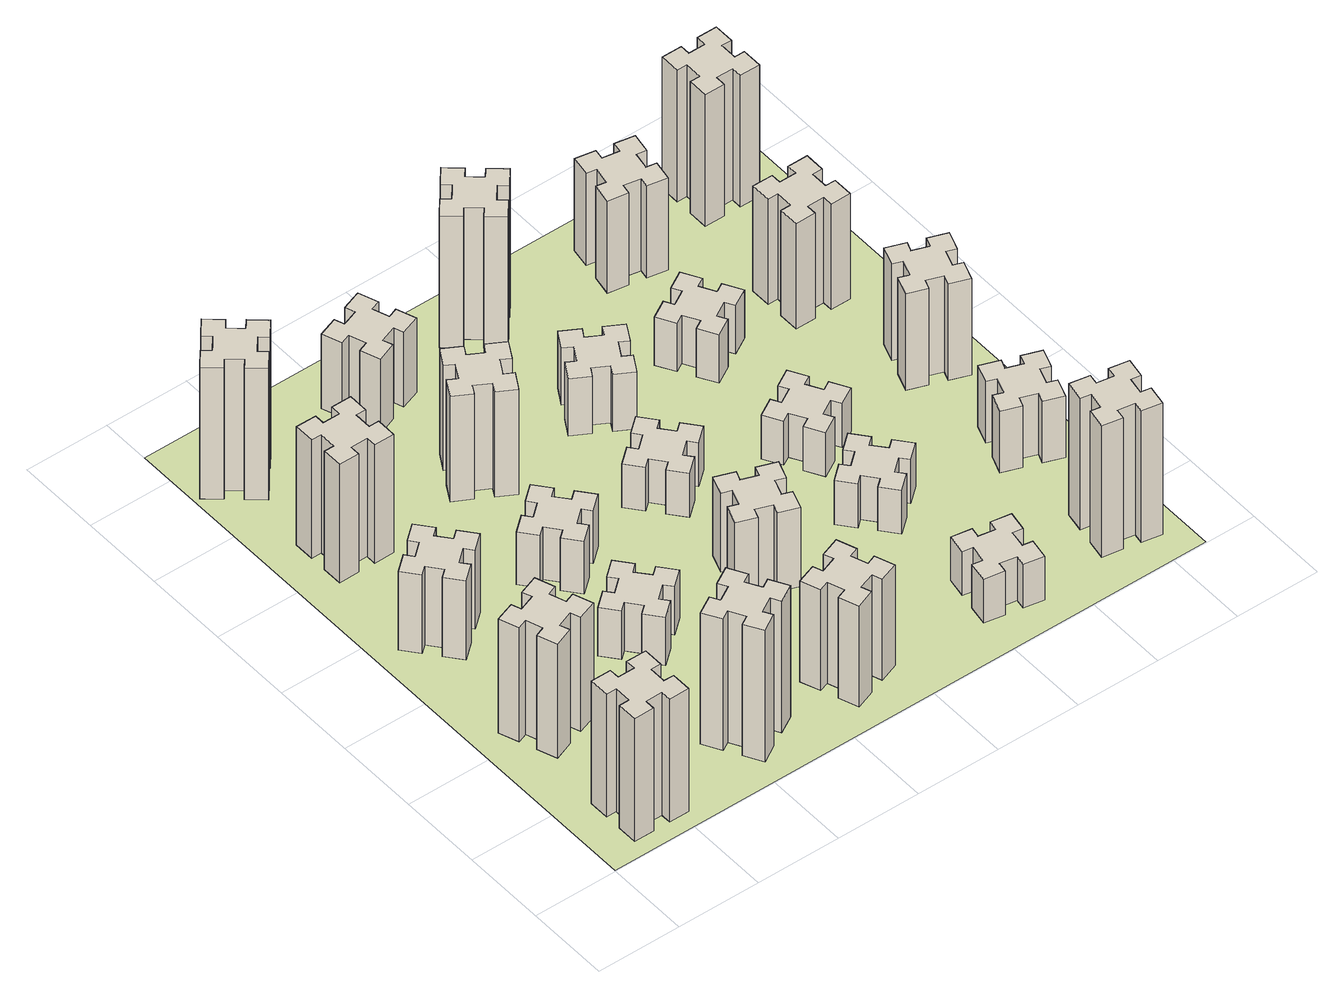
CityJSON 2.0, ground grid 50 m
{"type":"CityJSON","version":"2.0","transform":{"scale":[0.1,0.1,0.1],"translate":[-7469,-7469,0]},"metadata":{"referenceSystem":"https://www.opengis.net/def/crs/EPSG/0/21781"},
"CityObjects":{
"building1":{"type":"Building","attributes":{"class":"1000","function":"1000","usage":"1000","yearOfConstruction":2016,"roofType":"1000","measuredHeight":84,"storeysAboveGround":30,"storeysBelowGround":0},"geometry":[{"type":"Solid","lod":"1","boundaries":[[[[0,1,2,3,4,5,6,7,8,9,10,11,12,13,14,15,16,17,18,19]],[[17,16,20,21]],[[16,15,22,20]],[[15,14,23,22]],[[14,13,24,23]],[[13,12,25,24]],[[12,11,26,25]],[[11,10,27,26]],[[10,9,28,27]],[[9,8,29,28]],[[8,7,30,29]],[[7,6,31,30]],[[6,5,32,31]],[[5,4,33,32]],[[4,3,34,33]],[[3,2,35,34]],[[2,1,36,35]],[[1,0,37,36]],[[0,19,38,37]],[[19,18,39,38]],[[18,17,21,39]],[[24,25,26,27,28,29,30,31,32,33,34,35,36,37,38,39,21,20,22,23]]]]}]},
"building2":{"type":"Building","attributes":{"class":"1000","function":"1000","usage":"1000","yearOfConstruction":2016,"roofType":"1000","measuredHeight":78,"storeysAboveGround":30,"storeysBelowGround":0},"geometry":[{"type":"Solid","lod":"1","boundaries":[[[[40,41,42,43,44,45,46,47,48,49,50,51,52,53,54,55,56,57,58,59]],[[57,56,60,61]],[[56,55,62,60]],[[55,54,63,62]],[[54,53,64,63]],[[53,52,65,64]],[[52,51,66,65]],[[51,50,67,66]],[[50,49,68,67]],[[49,48,69,68]],[[48,47,70,69]],[[47,46,71,70]],[[46,45,72,71]],[[45,44,73,72]],[[44,43,74,73]],[[43,42,75,74]],[[42,41,76,75]],[[41,40,77,76]],[[40,59,78,77]],[[59,58,79,78]],[[58,57,61,79]],[[64,65,66,67,68,69,70,71,72,73,74,75,76,77,78,79,61,60,62,63]]]]}]},
"building3":{"type":"Building","attributes":{"class":"1000","function":"1000","usage":"1000","yearOfConstruction":2016,"roofType":"1000","measuredHeight":54,"storeysAboveGround":30,"storeysBelowGround":0},"geometry":[{"type":"Solid","lod":"1","boundaries":[[[[80,81,82,83,84,85,86,87,88,89,90,91,92,93,94,95,96,97,98,99]],[[97,96,100,101]],[[96,95,102,100]],[[95,94,103,102]],[[94,93,104,103]],[[93,92,105,104]],[[92,91,106,105]],[[91,90,107,106]],[[90,89,108,107]],[[89,88,109,108]],[[88,87,110,109]],[[87,86,111,110]],[[86,85,112,111]],[[85,84,113,112]],[[84,83,114,113]],[[83,82,115,114]],[[82,81,116,115]],[[81,80,117,116]],[[80,99,118,117]],[[99,98,119,118]],[[98,97,101,119]],[[104,105,106,107,108,109,110,111,112,113,114,115,116,117,118,119,101,100,102,103]]]]}]},
"building4":{"type":"Building","attributes":{"class":"1000","function":"1000","usage":"1000","yearOfConstruction":2016,"roofType":"1000","measuredHeight":81,"storeysAboveGround":30,"storeysBelowGround":0},"geometry":[{"type":"Solid","lod":"1","boundaries":[[[[120,121,122,123,124,125,126,127,128,129,130,131,132,133,134,135,136,137,138,139]],[[137,136,140,141]],[[136,135,142,140]],[[135,134,143,142]],[[134,133,144,143]],[[133,132,145,144]],[[132,131,146,145]],[[131,130,147,146]],[[130,129,148,147]],[[129,128,149,148]],[[128,127,150,149]],[[127,126,151,150]],[[126,125,152,151]],[[125,124,153,152]],[[124,123,154,153]],[[123,122,155,154]],[[122,121,156,155]],[[121,120,157,156]],[[120,139,158,157]],[[139,138,159,158]],[[138,137,141,159]],[[144,145,146,147,148,149,150,151,152,153,154,155,156,157,158,159,141,140,142,143]]]]}]},
"building5":{"type":"Building","attributes":{"class":"1000","function":"1000","usage":"1000","yearOfConstruction":2016,"roofType":"1000","measuredHeight":90,"storeysAboveGround":30,"storeysBelowGround":0},"geometry":[{"type":"Solid","lod":"1","boundaries":[[[[160,161,162,163,164,165,166,167,168,169,170,171,172,173,174,175,176,177,178,179]],[[177,176,180,181]],[[176,175,182,180]],[[175,174,183,182]],[[174,173,184,183]],[[173,172,185,184]],[[172,171,186,185]],[[171,170,187,186]],[[170,169,188,187]],[[169,168,189,188]],[[168,167,190,189]],[[167,166,191,190]],[[166,165,192,191]],[[165,164,193,192]],[[164,163,194,193]],[[163,162,195,194]],[[162,161,196,195]],[[161,160,197,196]],[[160,179,198,197]],[[179,178,199,198]],[[178,177,181,199]],[[184,185,186,187,188,189,190,191,192,193,194,195,196,197,198,199,181,180,182,183]]]]}]},
"building6":{"type":"Building","attributes":{"class":"1000","function":"1000","usage":"1000","yearOfConstruction":2016,"roofType":"1000","measuredHeight":90,"storeysAboveGround":30,"storeysBelowGround":0},"geometry":[{"type":"Solid","lod":"1","boundaries":[[[[200,201,202,203,204,205,206,207,208,209,210,211,212,213,214,215,216,217,218,219]],[[217,216,220,221]],[[216,215,222,220]],[[215,214,223,222]],[[214,213,224,223]],[[213,212,225,224]],[[212,211,226,225]],[[211,210,227,226]],[[210,209,228,227]],[[209,208,229,228]],[[208,207,230,229]],[[207,206,231,230]],[[206,205,232,231]],[[205,204,233,232]],[[204,203,234,233]],[[203,202,235,234]],[[202,201,236,235]],[[201,200,237,236]],[[200,219,238,237]],[[219,218,239,238]],[[218,217,221,239]],[[224,225,226,227,228,229,230,231,232,233,234,235,236,237,238,239,221,220,222,223]]]]}]},
"building7":{"type":"Building","attributes":{"class":"1000","function":"1000","usage":"1000","yearOfConstruction":2016,"roofType":"1000","measuredHeight":33,"storeysAboveGround":30,"storeysBelowGround":0},"geometry":[{"type":"Solid","lod":"1","boundaries":[[[[240,241,242,243,244,245,246,247,248,249,250,251,252,253,254,255,256,257,258,259]],[[257,256,260,261]],[[256,255,262,260]],[[255,254,263,262]],[[254,253,264,263]],[[253,252,265,264]],[[252,251,266,265]],[[251,250,267,266]],[[250,249,268,267]],[[249,248,269,268]],[[248,247,270,269]],[[247,246,271,270]],[[246,245,272,271]],[[245,244,273,272]],[[244,243,274,273]],[[243,242,275,274]],[[242,241,276,275]],[[241,240,277,276]],[[240,259,278,277]],[[259,258,279,278]],[[258,257,261,279]],[[264,265,266,267,268,269,270,271,272,273,274,275,276,277,278,279,261,260,262,263]]]]}]},
"building8":{"type":"Building","attributes":{"class":"1000","function":"1000","usage":"1000","yearOfConstruction":2016,"roofType":"1000","measuredHeight":36,"storeysAboveGround":30,"storeysBelowGround":0},"geometry":[{"type":"Solid","lod":"1","boundaries":[[[[280,281,282,283,284,285,286,287,288,289,290,291,292,293,294,295,296,297,298,299]],[[297,296,300,301]],[[296,295,302,300]],[[295,294,303,302]],[[294,293,304,303]],[[293,292,305,304]],[[292,291,306,305]],[[291,290,307,306]],[[290,289,308,307]],[[289,288,309,308]],[[288,287,310,309]],[[287,286,311,310]],[[286,285,312,311]],[[285,284,313,312]],[[284,283,314,313]],[[283,282,315,314]],[[282,281,316,315]],[[281,280,317,316]],[[280,299,318,317]],[[299,298,319,318]],[[298,297,301,319]],[[304,305,306,307,308,309,310,311,312,313,314,315,316,317,318,319,301,300,302,303]]]]}]},
"building9":{"type":"Building","attributes":{"class":"1000","function":"1000","usage":"1000","yearOfConstruction":2016,"roofType":"1000","measuredHeight":69,"storeysAboveGround":30,"storeysBelowGround":0},"geometry":[{"type":"Solid","lod":"1","boundaries":[[[[320,321,322,323,324,325,326,327,328,329,330,331,332,333,334,335,336,337,338,339]],[[337,336,340,341]],[[336,335,342,340]],[[335,334,343,342]],[[334,333,344,343]],[[333,332,345,344]],[[332,331,346,345]],[[331,330,347,346]],[[330,329,348,347]],[[329,328,349,348]],[[328,327,350,349]],[[327,326,351,350]],[[326,325,352,351]],[[325,324,353,352]],[[324,323,354,353]],[[323,322,355,354]],[[322,321,356,355]],[[321,320,357,356]],[[320,339,358,357]],[[339,338,359,358]],[[338,337,341,359]],[[344,345,346,347,348,349,350,351,352,353,354,355,356,357,358,359,341,340,342,343]]]]}]},
"building10":{"type":"Building","attributes":{"class":"1000","function":"1000","usage":"1000","yearOfConstruction":2016,"roofType":"1000","measuredHeight":72,"storeysAboveGround":30,"storeysBelowGround":0},"geometry":[{"type":"Solid","lod":"1","boundaries":[[[[360,361,362,363,364,365,366,367,368,369,370,371,372,373,374,375,376,377,378,379]],[[377,376,380,381]],[[376,375,382,380]],[[375,374,383,382]],[[374,373,384,383]],[[373,372,385,384]],[[372,371,386,385]],[[371,370,387,386]],[[370,369,388,387]],[[369,368,389,388]],[[368,367,390,389]],[[367,366,391,390]],[[366,365,392,391]],[[365,364,393,392]],[[364,363,394,393]],[[363,362,395,394]],[[362,361,396,395]],[[361,360,397,396]],[[360,379,398,397]],[[379,378,399,398]],[[378,377,381,399]],[[384,385,386,387,388,389,390,391,392,393,394,395,396,397,398,399,381,380,382,383]]]]}]},
"building11":{"type":"Building","attributes":{"class":"1000","function":"1000","usage":"1000","yearOfConstruction":2016,"roofType":"1000","measuredHeight":51,"storeysAboveGround":30,"storeysBelowGround":0},"geometry":[{"type":"Solid","lod":"1","boundaries":[[[[400,401,402,403,404,405,406,407,408,409,410,411,412,413,414,415,416,417,418,419]],[[417,416,420,421]],[[416,415,422,420]],[[415,414,423,422]],[[414,413,424,423]],[[413,412,425,424]],[[412,411,426,425]],[[411,410,427,426]],[[410,409,428,427]],[[409,408,429,428]],[[408,407,430,429]],[[407,406,431,430]],[[406,405,432,431]],[[405,404,433,432]],[[404,403,434,433]],[[403,402,435,434]],[[402,401,436,435]],[[401,400,437,436]],[[400,419,438,437]],[[419,418,439,438]],[[418,417,421,439]],[[424,425,426,427,428,429,430,431,432,433,434,435,436,437,438,439,421,420,422,423]]]]}]},
"building12":{"type":"Building","attributes":{"class":"1000","function":"1000","usage":"1000","yearOfConstruction":2016,"roofType":"1000","measuredHeight":54,"storeysAboveGround":30,"storeysBelowGround":0},"geometry":[{"type":"Solid","lod":"1","boundaries":[[[[440,441,442,443,444,445,446,447,448,449,450,451,452,453,454,455,456,457,458,459]],[[457,456,460,461]],[[456,455,462,460]],[[455,454,463,462]],[[454,453,464,463]],[[453,452,465,464]],[[452,451,466,465]],[[451,450,467,466]],[[450,449,468,467]],[[449,448,469,468]],[[448,447,470,469]],[[447,446,471,470]],[[446,445,472,471]],[[445,444,473,472]],[[444,443,474,473]],[[443,442,475,474]],[[442,441,476,475]],[[441,440,477,476]],[[440,459,478,477]],[[459,458,479,478]],[[458,457,461,479]],[[464,465,466,467,468,469,470,471,472,473,474,475,476,477,478,479,461,460,462,463]]]]}]},
"building13":{"type":"Building","attributes":{"class":"1000","function":"1000","usage":"1000","yearOfConstruction":2016,"roofType":"1000","measuredHeight":30,"storeysAboveGround":30,"storeysBelowGround":0},"geometry":[{"type":"Solid","lod":"1","boundaries":[[[[480,481,482,483,484,485,486,487,488,489,490,491,492,493,494,495,496,497,498,499]],[[497,496,500,501]],[[496,495,502,500]],[[495,494,503,502]],[[494,493,504,503]],[[493,492,505,504]],[[492,491,506,505]],[[491,490,507,506]],[[490,489,508,507]],[[489,488,509,508]],[[488,487,510,509]],[[487,486,511,510]],[[486,485,512,511]],[[485,484,513,512]],[[484,483,514,513]],[[483,482,515,514]],[[482,481,516,515]],[[481,480,517,516]],[[480,499,518,517]],[[499,498,519,518]],[[498,497,501,519]],[[504,505,506,507,508,509,510,511,512,513,514,515,516,517,518,519,501,500,502,503]]]]}]},
"building14":{"type":"Building","attributes":{"class":"1000","function":"1000","usage":"1000","yearOfConstruction":2016,"roofType":"1000","measuredHeight":39,"storeysAboveGround":30,"storeysBelowGround":0},"geometry":[{"type":"Solid","lod":"1","boundaries":[[[[520,521,522,523,524,525,526,527,528,529,530,531,532,533,534,535,536,537,538,539]],[[537,536,540,541]],[[536,535,542,540]],[[535,534,543,542]],[[534,533,544,543]],[[533,532,545,544]],[[532,531,546,545]],[[531,530,547,546]],[[530,529,548,547]],[[529,528,549,548]],[[528,527,550,549]],[[527,526,551,550]],[[526,525,552,551]],[[525,524,553,552]],[[524,523,554,553]],[[523,522,555,554]],[[522,521,556,555]],[[521,520,557,556]],[[520,539,558,557]],[[539,538,559,558]],[[538,537,541,559]],[[544,545,546,547,548,549,550,551,552,553,554,555,556,557,558,559,541,540,542,543]]]]}]},
"building15":{"type":"Building","attributes":{"class":"1000","function":"1000","usage":"1000","yearOfConstruction":2016,"roofType":"1000","measuredHeight":30,"storeysAboveGround":30,"storeysBelowGround":0},"geometry":[{"type":"Solid","lod":"1","boundaries":[[[[560,561,562,563,564,565,566,567,568,569,570,571,572,573,574,575,576,577,578,579]],[[577,576,580,581]],[[576,575,582,580]],[[575,574,583,582]],[[574,573,584,583]],[[573,572,585,584]],[[572,571,586,585]],[[571,570,587,586]],[[570,569,588,587]],[[569,568,589,588]],[[568,567,590,589]],[[567,566,591,590]],[[566,565,592,591]],[[565,564,593,592]],[[564,563,594,593]],[[563,562,595,594]],[[562,561,596,595]],[[561,560,597,596]],[[560,579,598,597]],[[579,578,599,598]],[[578,577,581,599]],[[584,585,586,587,588,589,590,591,592,593,594,595,596,597,598,599,581,580,582,583]]]]}]},
"building16":{"type":"Building","attributes":{"class":"1000","function":"1000","usage":"1000","yearOfConstruction":2016,"roofType":"1000","measuredHeight":90,"storeysAboveGround":30,"storeysBelowGround":0},"geometry":[{"type":"Solid","lod":"1","boundaries":[[[[600,601,602,603,604,605,606,607,608,609,610,611,612,613,614,615,616,617,618,619]],[[617,616,620,621]],[[616,615,622,620]],[[615,614,623,622]],[[614,613,624,623]],[[613,612,625,624]],[[612,611,626,625]],[[611,610,627,626]],[[610,609,628,627]],[[609,608,629,628]],[[608,607,630,629]],[[607,606,631,630]],[[606,605,632,631]],[[605,604,633,632]],[[604,603,634,633]],[[603,602,635,634]],[[602,601,636,635]],[[601,600,637,636]],[[600,619,638,637]],[[619,618,639,638]],[[618,617,621,639]],[[624,625,626,627,628,629,630,631,632,633,634,635,636,637,638,639,621,620,622,623]]]]}]},
"building17":{"type":"Building","attributes":{"class":"1000","function":"1000","usage":"1000","yearOfConstruction":2016,"roofType":"1000","measuredHeight":30,"storeysAboveGround":30,"storeysBelowGround":0},"geometry":[{"type":"Solid","lod":"1","boundaries":[[[[640,641,642,643,644,645,646,647,648,649,650,651,652,653,654,655,656,657,658,659]],[[657,656,660,661]],[[656,655,662,660]],[[655,654,663,662]],[[654,653,664,663]],[[653,652,665,664]],[[652,651,666,665]],[[651,650,667,666]],[[650,649,668,667]],[[649,648,669,668]],[[648,647,670,669]],[[647,646,671,670]],[[646,645,672,671]],[[645,644,673,672]],[[644,643,674,673]],[[643,642,675,674]],[[642,641,676,675]],[[641,640,677,676]],[[640,659,678,677]],[[659,658,679,678]],[[658,657,661,679]],[[664,665,666,667,668,669,670,671,672,673,674,675,676,677,678,679,661,660,662,663]]]]}]},
"building18":{"type":"Building","attributes":{"class":"1000","function":"1000","usage":"1000","yearOfConstruction":2016,"roofType":"1000","measuredHeight":30,"storeysAboveGround":30,"storeysBelowGround":0},"geometry":[{"type":"Solid","lod":"1","boundaries":[[[[680,681,682,683,684,685,686,687,688,689,690,691,692,693,694,695,696,697,698,699]],[[697,696,700,701]],[[696,695,702,700]],[[695,694,703,702]],[[694,693,704,703]],[[693,692,705,704]],[[692,691,706,705]],[[691,690,707,706]],[[690,689,708,707]],[[689,688,709,708]],[[688,687,710,709]],[[687,686,711,710]],[[686,685,712,711]],[[685,684,713,712]],[[684,683,714,713]],[[683,682,715,714]],[[682,681,716,715]],[[681,680,717,716]],[[680,699,718,717]],[[699,698,719,718]],[[698,697,701,719]],[[704,705,706,707,708,709,710,711,712,713,714,715,716,717,718,719,701,700,702,703]]]]}]},
"building19":{"type":"Building","attributes":{"class":"1000","function":"1000","usage":"1000","yearOfConstruction":2016,"roofType":"1000","measuredHeight":33,"storeysAboveGround":30,"storeysBelowGround":0},"geometry":[{"type":"Solid","lod":"1","boundaries":[[[[720,721,722,723,724,725,726,727,728,729,730,731,732,733,734,735,736,737,738,739]],[[737,736,740,741]],[[736,735,742,740]],[[735,734,743,742]],[[734,733,744,743]],[[733,732,745,744]],[[732,731,746,745]],[[731,730,747,746]],[[730,729,748,747]],[[729,728,749,748]],[[728,727,750,749]],[[727,726,751,750]],[[726,725,752,751]],[[725,724,753,752]],[[724,723,754,753]],[[723,722,755,754]],[[722,721,756,755]],[[721,720,757,756]],[[720,739,758,757]],[[739,738,759,758]],[[738,737,741,759]],[[744,745,746,747,748,749,750,751,752,753,754,755,756,757,758,759,741,740,742,743]]]]}]},
"building20":{"type":"Building","attributes":{"class":"1000","function":"1000","usage":"1000","yearOfConstruction":2016,"roofType":"1000","measuredHeight":90,"storeysAboveGround":30,"storeysBelowGround":0},"geometry":[{"type":"Solid","lod":"1","boundaries":[[[[760,761,762,763,764,765,766,767,768,769,770,771,772,773,774,775,776,777,778,779]],[[777,776,780,781]],[[776,775,782,780]],[[775,774,783,782]],[[774,773,784,783]],[[773,772,785,784]],[[772,771,786,785]],[[771,770,787,786]],[[770,769,788,787]],[[769,768,789,788]],[[768,767,790,789]],[[767,766,791,790]],[[766,765,792,791]],[[765,764,793,792]],[[764,763,794,793]],[[763,762,795,794]],[[762,761,796,795]],[[761,760,797,796]],[[760,779,798,797]],[[779,778,799,798]],[[778,777,781,799]],[[784,785,786,787,788,789,790,791,792,793,794,795,796,797,798,799,781,780,782,783]]]]}]},
"building21":{"type":"Building","attributes":{"class":"1000","function":"1000","usage":"1000","yearOfConstruction":2016,"roofType":"1000","measuredHeight":63,"storeysAboveGround":30,"storeysBelowGround":0},"geometry":[{"type":"Solid","lod":"1","boundaries":[[[[800,801,802,803,804,805,806,807,808,809,810,811,812,813,814,815,816,817,818,819]],[[817,816,820,821]],[[816,815,822,820]],[[815,814,823,822]],[[814,813,824,823]],[[813,812,825,824]],[[812,811,826,825]],[[811,810,827,826]],[[810,809,828,827]],[[809,808,829,828]],[[808,807,830,829]],[[807,806,831,830]],[[806,805,832,831]],[[805,804,833,832]],[[804,803,834,833]],[[803,802,835,834]],[[802,801,836,835]],[[801,800,837,836]],[[800,819,838,837]],[[819,818,839,838]],[[818,817,821,839]],[[824,825,826,827,828,829,830,831,832,833,834,835,836,837,838,839,821,820,822,823]]]]}]},
"building22":{"type":"Building","attributes":{"class":"1000","function":"1000","usage":"1000","yearOfConstruction":2016,"roofType":"1000","measuredHeight":42,"storeysAboveGround":30,"storeysBelowGround":0},"geometry":[{"type":"Solid","lod":"1","boundaries":[[[[840,841,842,843,844,845,846,847,848,849,850,851,852,853,854,855,856,857,858,859]],[[857,856,860,861]],[[856,855,862,860]],[[855,854,863,862]],[[854,853,864,863]],[[853,852,865,864]],[[852,851,866,865]],[[851,850,867,866]],[[850,849,868,867]],[[849,848,869,868]],[[848,847,870,869]],[[847,846,871,870]],[[846,845,872,871]],[[845,844,873,872]],[[844,843,874,873]],[[843,842,875,874]],[[842,841,876,875]],[[841,840,877,876]],[[840,859,878,877]],[[859,858,879,878]],[[858,857,861,879]],[[864,865,866,867,868,869,870,871,872,873,874,875,876,877,878,879,861,860,862,863]]]]}]},
"building23":{"type":"Building","attributes":{"class":"1000","function":"1000","usage":"1000","yearOfConstruction":2016,"roofType":"1000","measuredHeight":66,"storeysAboveGround":30,"storeysBelowGround":0},"geometry":[{"type":"Solid","lod":"1","boundaries":[[[[880,881,882,883,884,885,886,887,888,889,890,891,892,893,894,895,896,897,898,899]],[[897,896,900,901]],[[896,895,902,900]],[[895,894,903,902]],[[894,893,904,903]],[[893,892,905,904]],[[892,891,906,905]],[[891,890,907,906]],[[890,889,908,907]],[[889,888,909,908]],[[888,887,910,909]],[[887,886,911,910]],[[886,885,912,911]],[[885,884,913,912]],[[884,883,914,913]],[[883,882,915,914]],[[882,881,916,915]],[[881,880,917,916]],[[880,899,918,917]],[[899,898,919,918]],[[898,897,901,919]],[[904,905,906,907,908,909,910,911,912,913,914,915,916,917,918,919,901,900,902,903]]]]}]},
"building24":{"type":"Building","attributes":{"class":"1000","function":"1000","usage":"1000","yearOfConstruction":2016,"roofType":"1000","measuredHeight":72,"storeysAboveGround":30,"storeysBelowGround":0},"geometry":[{"type":"Solid","lod":"1","boundaries":[[[[920,921,922,923,924,925,926,927,928,929,930,931,932,933,934,935,936,937,938,939]],[[937,936,940,941]],[[936,935,942,940]],[[935,934,943,942]],[[934,933,944,943]],[[933,932,945,944]],[[932,931,946,945]],[[931,930,947,946]],[[930,929,948,947]],[[929,928,949,948]],[[928,927,950,949]],[[927,926,951,950]],[[926,925,952,951]],[[925,924,953,952]],[[924,923,954,953]],[[923,922,955,954]],[[922,921,956,955]],[[921,920,957,956]],[[920,939,958,957]],[[939,938,959,958]],[[938,937,941,959]],[[944,945,946,947,948,949,950,951,952,953,954,955,956,957,958,959,941,940,942,943]]]]}]},
"building25":{"type":"Building","attributes":{"class":"1000","function":"1000","usage":"1000","yearOfConstruction":2016,"roofType":"1000","measuredHeight":90,"storeysAboveGround":30,"storeysBelowGround":0},"geometry":[{"type":"Solid","lod":"1","boundaries":[[[[960,961,962,963,964,965,966,967,968,969,970,971,972,973,974,975,976,977,978,979]],[[977,976,980,981]],[[976,975,982,980]],[[975,974,983,982]],[[974,973,984,983]],[[973,972,985,984]],[[972,971,986,985]],[[971,970,987,986]],[[970,969,988,987]],[[969,968,989,988]],[[968,967,990,989]],[[967,966,991,990]],[[966,965,992,991]],[[965,964,993,992]],[[964,963,994,993]],[[963,962,995,994]],[[962,961,996,995]],[[961,960,997,996]],[[960,979,998,997]],[[979,978,999,998]],[[978,977,981,999]],[[984,985,986,987,988,989,990,991,992,993,994,995,996,997,998,999,981,980,982,983]]]]}]},
"landuse1":{"type":"LandUse","attributes":{"name":"plot1","function":"1010"},"geometry":[{"type":"MultiSurface","lod":"1","boundaries":[[[1000,1001,1002,1003]]]}]}
},
"vertices":[
[265,325,0],[265,225,0],[205,225,0],[205,105,0],[325,105,0],[325,165,0],[425,165,0],[425,105,0],[545,105,0],[545,225,0],[485,225,0],[485,325,0],[545,325,0],[545,445,0],[425,445,0],[425,385,0],[325,385,0],[325,445,0],[205,445,0],[205,325,0],[325,385,840],[325,445,840],[425,385,840],[425,445,840],[545,445,840],[545,325,840],[485,325,840],[485,225,840],[545,225,840],[545,105,840],[425,105,840],[425,165,840],[325,165,840],[325,105,840],[205,105,840],[205,225,840],[265,225,840],[265,325,840],[205,325,840],[205,445,840],
[255,1025,0],[289,931,0],[233,910,0],[274,797,0],[387,839,0],[366,895,0],[460,929,0],[480,873,0],[593,914,0],[552,1027,0],[496,1006,0],[462,1100,0],[518,1120,0],[477,1233,0],[364,1192,0],[385,1136,0],[291,1102,0],[270,1158,0],[157,1117,0],[199,1004,0],[291,1102,780],[270,1158,780],[385,1136,780],[364,1192,780],[477,1233,780],[518,1120,780],[462,1100,780],[496,1006,780],[552,1027,780],[593,914,780],[480,873,780],[460,929,780],[366,895,780],[387,839,780],[274,797,780],[233,910,780],[289,931,780],[255,1025,780],[199,1004,780],[157,1117,780],
[492,1888,0],[427,1964,0],[473,2003,0],[396,2095,0],[304,2018,0],[343,1972,0],[266,1907,0],[228,1953,0],[136,1876,0],[213,1784,0],[259,1823,0],[323,1746,0],[277,1708,0],[354,1616,0],[446,1693,0],[408,1739,0],[484,1803,0],[523,1757,0],[615,1834,0],[538,1926,0],[484,1803,540],[523,1757,540],[408,1739,540],[446,1693,540],[354,1616,540],[277,1708,540],[323,1746,540],[259,1823,540],[213,1784,540],[136,1876,540],[228,1953,540],[266,1907,540],[343,1972,540],[304,2018,540],[396,2095,540],[473,2003,540],[427,1964,540],[492,1888,540],[538,1926,540],[615,1834,540],
[485,2545,0],[485,2645,0],[545,2645,0],[545,2765,0],[425,2765,0],[425,2705,0],[325,2705,0],[325,2765,0],[205,2765,0],[205,2645,0],[265,2645,0],[265,2545,0],[205,2545,0],[205,2425,0],[325,2425,0],[325,2485,0],[425,2485,0],[425,2425,0],[545,2425,0],[545,2545,0],[425,2485,810],[425,2425,810],[325,2485,810],[325,2425,810],[205,2425,810],[205,2545,810],[265,2545,810],[265,2645,810],[205,2645,810],[205,2765,810],[325,2765,810],[325,2705,810],[425,2705,810],[425,2765,810],[545,2765,810],[545,2645,810],[485,2645,810],[485,2545,810],[545,2545,810],[545,2425,810],
[1127,255,0],[1214,305,0],[1244,253,0],[1348,313,0],[1288,417,0],[1236,387,0],[1186,474,0],[1238,504,0],[1178,608,0],[1074,548,0],[1104,496,0],[1017,446,0],[987,498,0],[883,438,0],[943,334,0],[995,364,0],[1045,277,0],[993,247,0],[1053,143,0],[1157,203,0],[1045,277,900],[993,247,900],[995,364,900],[943,334,900],[883,438,900],[987,498,900],[1017,446,900],[1104,496,900],[1074,548,900],[1178,608,900],[1238,504,900],[1186,474,900],[1236,387,900],[1288,417,900],[1348,313,900],[1244,253,900],[1214,305,900],[1127,255,900],[1157,203,900],[1053,143,900],
[384,3387,0],[308,3452,0],[346,3498,0],[254,3575,0],[177,3483,0],[223,3444,0],[159,3368,0],[113,3406,0],[36,3314,0],[128,3237,0],[166,3283,0],[243,3219,0],[204,3173,0],[296,3096,0],[373,3188,0],[327,3226,0],[392,3303,0],[438,3264,0],[515,3356,0],[423,3433,0],[392,3303,900],[438,3264,900],[327,3226,900],[373,3188,900],[296,3096,900],[204,3173,900],[243,3219,900],[166,3283,900],[128,3237,900],[36,3314,900],[113,3406,900],[159,3368,900],[223,3444,900],[177,3483,900],[254,3575,900],[346,3498,900],[308,3452,900],[384,3387,900],[423,3433,900],[515,3356,900],
[1083,1332,0],[1006,1267,0],[968,1313,0],[876,1236,0],[953,1144,0],[999,1183,0],[1063,1106,0],[1017,1068,0],[1094,976,0],[1186,1053,0],[1148,1099,0],[1224,1163,0],[1263,1117,0],[1355,1194,0],[1278,1286,0],[1232,1248,0],[1167,1324,0],[1213,1363,0],[1136,1455,0],[1044,1378,0],[1167,1324,330],[1213,1363,330],[1232,1248,330],[1278,1286,330],[1355,1194,330],[1263,1117,330],[1224,1163,330],[1148,1099,330],[1186,1053,330],[1094,976,330],[1017,1068,330],[1063,1106,330],[999,1183,330],[953,1144,330],[876,1236,330],[968,1313,330],[1006,1267,330],[1083,1332,330],[1044,1378,330],[1136,1455,330],
[1083,1972,0],[1006,1907,0],[968,1953,0],[876,1876,0],[953,1784,0],[999,1823,0],[1063,1746,0],[1017,1708,0],[1094,1616,0],[1186,1693,0],[1148,1739,0],[1224,1803,0],[1263,1757,0],[1355,1834,0],[1278,1926,0],[1232,1888,0],[1167,1964,0],[1213,2003,0],[1136,2095,0],[1044,2018,0],[1167,1964,360],[1213,2003,360],[1232,1888,360],[1278,1926,360],[1355,1834,360],[1263,1757,360],[1224,1803,360],[1148,1739,360],[1186,1693,360],[1094,1616,360],[1017,1708,360],[1063,1746,360],[999,1823,360],[953,1784,360],[876,1876,360],[968,1953,360],[1006,1907,360],[1083,1972,360],[1044,2018,360],[1136,2095,360],
[1765,496,0],[1671,462,0],[1650,518,0],[1537,477,0],[1579,364,0],[1635,385,0],[1669,291,0],[1613,270,0],[1654,157,0],[1767,199,0],[1746,255,0],[1840,289,0],[1860,233,0],[1973,274,0],[1932,387,0],[1876,366,0],[1842,460,0],[1898,480,0],[1857,593,0],[1744,552,0],[1842,460,690],[1898,480,690],[1876,366,690],[1932,387,690],[1973,274,690],[1860,233,690],[1840,289,690],[1746,255,690],[1767,199,690],[1654,157,690],[1613,270,690],[1669,291,690],[1635,385,690],[1579,364,690],[1537,477,690],[1650,518,690],[1671,462,690],[1765,496,690],[1744,552,690],[1857,593,690],
[1314,2666,0],[1227,2716,0],[1257,2768,0],[1153,2828,0],[1093,2724,0],[1145,2694,0],[1095,2607,0],[1043,2637,0],[983,2533,0],[1087,2473,0],[1117,2525,0],[1204,2475,0],[1174,2423,0],[1278,2363,0],[1338,2467,0],[1286,2497,0],[1336,2584,0],[1388,2554,0],[1448,2658,0],[1344,2718,0],[1336,2584,720],[1388,2554,720],[1286,2497,720],[1338,2467,720],[1278,2363,720],[1174,2423,720],[1204,2475,720],[1117,2525,720],[1087,2473,720],[983,2533,720],[1043,2637,720],[1095,2607,720],[1145,2694,720],[1093,2724,720],[1153,2828,720],[1257,2768,720],[1227,2716,720],[1314,2666,720],[1344,2718,720],[1448,2658,720],
[1125,3456,0],[1031,3422,0],[1010,3478,0],[897,3437,0],[939,3324,0],[995,3345,0],[1029,3251,0],[973,3230,0],[1014,3117,0],[1127,3159,0],[1106,3215,0],[1200,3249,0],[1220,3193,0],[1333,3234,0],[1292,3347,0],[1236,3326,0],[1202,3420,0],[1258,3440,0],[1217,3553,0],[1104,3512,0],[1202,3420,510],[1258,3440,510],[1236,3326,510],[1292,3347,510],[1333,3234,510],[1220,3193,510],[1200,3249,510],[1106,3215,510],[1127,3159,510],[1014,3117,510],[973,3230,510],[1029,3251,510],[995,3345,510],[939,3324,510],[897,3437,510],[1010,3478,510],[1031,3422,510],[1125,3456,510],[1104,3512,510],[1217,3553,510],
[1769,1300,0],[1735,1206,0],[1679,1227,0],[1637,1114,0],[1750,1073,0],[1771,1129,0],[1865,1095,0],[1844,1039,0],[1957,997,0],[1998,1110,0],[1942,1131,0],[1976,1225,0],[2032,1204,0],[2073,1317,0],[1960,1358,0],[1940,1302,0],[1846,1336,0],[1867,1392,0],[1754,1433,0],[1713,1320,0],[1846,1336,540],[1867,1392,540],[1940,1302,540],[1960,1358,540],[2073,1317,540],[2032,1204,540],[1976,1225,540],[1942,1131,540],[1998,1110,540],[1957,997,540],[1844,1039,540],[1865,1095,540],[1771,1129,540],[1750,1073,540],[1637,1114,540],[1679,1227,540],[1735,1206,540],[1769,1300,540],[1713,1320,540],[1754,1433,540],
[1972,1988,0],[1907,2064,0],[1953,2103,0],[1876,2195,0],[1784,2118,0],[1823,2072,0],[1746,2007,0],[1708,2053,0],[1616,1976,0],[1693,1884,0],[1739,1923,0],[1803,1846,0],[1757,1808,0],[1834,1716,0],[1926,1793,0],[1888,1839,0],[1964,1903,0],[2003,1857,0],[2095,1934,0],[2018,2026,0],[1964,1903,300],[2003,1857,300],[1888,1839,300],[1926,1793,300],[1834,1716,300],[1757,1808,300],[1803,1846,300],[1739,1923,300],[1693,1884,300],[1616,1976,300],[1708,2053,300],[1746,2007,300],[1823,2072,300],[1784,2118,300],[1876,2195,300],[1953,2103,300],[1907,2064,300],[1972,1988,300],[2018,2026,300],[2095,1934,300],
[2026,2497,0],[2076,2584,0],[2128,2554,0],[2188,2658,0],[2084,2718,0],[2054,2666,0],[1967,2716,0],[1997,2768,0],[1893,2828,0],[1833,2724,0],[1885,2694,0],[1835,2607,0],[1783,2637,0],[1723,2533,0],[1827,2473,0],[1857,2525,0],[1944,2475,0],[1914,2423,0],[2018,2363,0],[2078,2467,0],[1944,2475,390],[1914,2423,390],[1857,2525,390],[1827,2473,390],[1723,2533,390],[1783,2637,390],[1835,2607,390],[1885,2694,390],[1833,2724,390],[1893,2828,390],[1997,2768,390],[1967,2716,390],[2054,2666,390],[2084,2718,390],[2188,2658,390],[2128,2554,390],[2076,2584,390],[2026,2497,390],[2078,2467,390],[2018,2363,390],
[2596,444,0],[2578,345,0],[2519,356,0],[2498,237,0],[2617,217,0],[2627,276,0],[2725,258,0],[2715,199,0],[2833,178,0],[2854,297,0],[2795,307,0],[2812,405,0],[2871,395,0],[2892,513,0],[2774,534,0],[2764,475,0],[2665,492,0],[2676,551,0],[2557,572,0],[2537,454,0],[2665,492,300],[2676,551,300],[2764,475,300],[2774,534,300],[2892,513,300],[2871,395,300],[2812,405,300],[2795,307,300],[2854,297,300],[2833,178,300],[2715,199,300],[2725,258,300],[2627,276,300],[2617,217,300],[2498,237,300],[2519,356,300],[2578,345,300],[2596,444,300],[2537,454,300],[2557,572,300],
[1746,3383,0],[1823,3319,0],[1784,3273,0],[1876,3196,0],[1953,3288,0],[1907,3326,0],[1972,3403,0],[2018,3364,0],[2095,3456,0],[2003,3533,0],[1964,3487,0],[1888,3552,0],[1926,3598,0],[1834,3675,0],[1757,3583,0],[1803,3544,0],[1739,3468,0],[1693,3506,0],[1616,3414,0],[1708,3337,0],[1739,3468,900],[1693,3506,900],[1803,3544,900],[1757,3583,900],[1834,3675,900],[1926,3598,900],[1888,3552,900],[1964,3487,900],[2003,3533,900],[2095,3456,900],[2018,3364,900],[1972,3403,900],[1907,3326,900],[1953,3288,900],[1876,3196,900],[1784,3273,900],[1823,3319,900],[1746,3383,900],[1708,3337,900],[1616,3414,900],
[2628,1099,0],[2704,1163,0],[2743,1117,0],[2835,1194,0],[2758,1286,0],[2712,1248,0],[2647,1324,0],[2693,1363,0],[2616,1455,0],[2524,1378,0],[2563,1332,0],[2486,1267,0],[2448,1313,0],[2356,1236,0],[2433,1144,0],[2479,1183,0],[2543,1106,0],[2497,1068,0],[2574,976,0],[2666,1053,0],[2543,1106,300],[2497,1068,300],[2479,1183,300],[2433,1144,300],[2356,1236,300],[2448,1313,300],[2486,1267,300],[2563,1332,300],[2524,1378,300],[2616,1455,300],[2693,1363,300],[2647,1324,300],[2712,1248,300],[2758,1286,300],[2835,1194,300],[2743,1117,300],[2704,1163,300],[2628,1099,300],[2666,1053,300],[2574,976,300],
[2475,1744,0],[2525,1657,0],[2473,1627,0],[2533,1523,0],[2637,1583,0],[2607,1635,0],[2694,1685,0],[2724,1633,0],[2828,1693,0],[2768,1797,0],[2716,1767,0],[2666,1854,0],[2718,1884,0],[2658,1988,0],[2554,1928,0],[2584,1876,0],[2497,1826,0],[2467,1878,0],[2363,1818,0],[2423,1714,0],[2497,1826,300],[2467,1878,300],[2584,1876,300],[2554,1928,300],[2658,1988,300],[2718,1884,300],[2666,1854,300],[2716,1767,300],[2768,1797,300],[2828,1693,300],[2724,1633,300],[2694,1685,300],[2607,1635,300],[2637,1583,300],[2533,1523,300],[2473,1627,300],[2525,1657,300],[2475,1744,300],[2423,1714,300],[2363,1818,300],
[2475,2584,0],[2525,2497,0],[2473,2467,0],[2533,2363,0],[2637,2423,0],[2607,2475,0],[2694,2525,0],[2724,2473,0],[2828,2533,0],[2768,2637,0],[2716,2607,0],[2666,2694,0],[2718,2724,0],[2658,2828,0],[2554,2768,0],[2584,2716,0],[2497,2666,0],[2467,2718,0],[2363,2658,0],[2423,2554,0],[2497,2666,330],[2467,2718,330],[2584,2716,330],[2554,2768,330],[2658,2828,330],[2718,2724,330],[2666,2694,330],[2716,2607,330],[2768,2637,330],[2828,2533,330],[2724,2473,330],[2694,2525,330],[2607,2475,330],[2637,2423,330],[2533,2363,330],[2473,2467,330],[2525,2497,330],[2475,2584,330],[2423,2554,330],[2363,2658,330],
[3504,475,0],[3405,492,0],[3416,551,0],[3297,572,0],[3277,454,0],[3336,444,0],[3318,345,0],[3259,356,0],[3238,237,0],[3357,217,0],[3367,276,0],[3465,258,0],[3455,199,0],[3573,178,0],[3594,297,0],[3535,307,0],[3552,405,0],[3611,395,0],[3632,513,0],[3514,534,0],[3552,405,900],[3611,395,900],[3535,307,900],[3594,297,900],[3573,178,900],[3455,199,900],[3465,258,900],[3367,276,900],[3357,217,900],[3238,237,900],[3259,356,900],[3318,345,900],[3336,444,900],[3277,454,900],[3297,572,900],[3416,551,900],[3405,492,900],[3504,475,900],[3514,534,900],[3632,513,900],
[2596,3404,0],[2578,3305,0],[2519,3316,0],[2498,3197,0],[2617,3177,0],[2627,3236,0],[2725,3218,0],[2715,3159,0],[2833,3138,0],[2854,3257,0],[2795,3267,0],[2812,3365,0],[2871,3355,0],[2892,3473,0],[2774,3494,0],[2764,3435,0],[2665,3452,0],[2676,3511,0],[2557,3532,0],[2537,3414,0],[2665,3452,630],[2676,3511,630],[2764,3435,630],[2774,3494,630],[2892,3473,630],[2871,3355,630],[2812,3365,630],[2795,3267,630],[2854,3257,630],[2833,3138,630],[2715,3159,630],[2725,3218,630],[2627,3236,630],[2617,3177,630],[2498,3197,630],[2519,3316,630],[2578,3305,630],[2596,3404,630],[2537,3414,630],[2557,3532,630],
[3351,1029,0],[3445,995,0],[3424,939,0],[3537,897,0],[3578,1010,0],[3522,1031,0],[3556,1125,0],[3612,1104,0],[3653,1217,0],[3540,1258,0],[3520,1202,0],[3426,1236,0],[3447,1292,0],[3334,1333,0],[3293,1220,0],[3349,1200,0],[3315,1106,0],[3259,1127,0],[3217,1014,0],[3330,973,0],[3315,1106,420],[3259,1127,420],[3349,1200,420],[3293,1220,420],[3334,1333,420],[3447,1292,420],[3426,1236,420],[3520,1202,420],[3540,1258,420],[3653,1217,420],[3612,1104,420],[3556,1125,420],[3522,1031,420],[3578,1010,420],[3537,897,420],[3424,939,420],[3445,995,420],[3351,1029,420],[3330,973,420],[3217,1014,420],
[3520,1942,0],[3426,1976,0],[3447,2032,0],[3334,2073,0],[3293,1960,0],[3349,1940,0],[3315,1846,0],[3259,1867,0],[3217,1754,0],[3330,1713,0],[3351,1769,0],[3445,1735,0],[3424,1679,0],[3537,1637,0],[3578,1750,0],[3522,1771,0],[3556,1865,0],[3612,1844,0],[3653,1957,0],[3540,1998,0],[3556,1865,660],[3612,1844,660],[3522,1771,660],[3578,1750,660],[3537,1637,660],[3424,1679,660],[3445,1735,660],[3351,1769,660],[3330,1713,660],[3217,1754,660],[3259,1867,660],[3315,1846,660],[3349,1940,660],[3293,1960,660],[3334,2073,660],[3447,2032,660],[3426,1976,660],[3520,1942,660],[3540,1998,660],[3653,1957,660],
[3285,2705,0],[3185,2705,0],[3185,2765,0],[3065,2765,0],[3065,2645,0],[3125,2645,0],[3125,2545,0],[3065,2545,0],[3065,2425,0],[3185,2425,0],[3185,2485,0],[3285,2485,0],[3285,2425,0],[3405,2425,0],[3405,2545,0],[3345,2545,0],[3345,2645,0],[3405,2645,0],[3405,2765,0],[3285,2765,0],[3345,2645,720],[3405,2645,720],[3345,2545,720],[3405,2545,720],[3405,2425,720],[3285,2425,720],[3285,2485,720],[3185,2485,720],[3185,2425,720],[3065,2425,720],[3065,2545,720],[3125,2545,720],[3125,2645,720],[3065,2645,720],[3065,2765,720],[3185,2765,720],[3185,2705,720],[3285,2705,720],[3285,2765,720],[3405,2765,720],
[3285,3325,0],[3385,3325,0],[3385,3265,0],[3505,3265,0],[3505,3385,0],[3445,3385,0],[3445,3485,0],[3505,3485,0],[3505,3605,0],[3385,3605,0],[3385,3545,0],[3285,3545,0],[3285,3605,0],[3165,3605,0],[3165,3485,0],[3225,3485,0],[3225,3385,0],[3165,3385,0],[3165,3265,0],[3285,3265,0],[3225,3385,900],[3165,3385,900],[3225,3485,900],[3165,3485,900],[3165,3605,900],[3285,3605,900],[3285,3545,900],[3385,3545,900],[3385,3605,900],[3505,3605,900],[3505,3485,900],[3445,3485,900],[3445,3385,900],[3505,3385,900],[3505,3265,900],[3385,3265,900],[3385,3325,900],[3285,3325,900],[3285,3265,900],[3165,3265,900],
[5,3705,0],[3705,3705,0],[3705,5,0],[5,5,0]
]}
